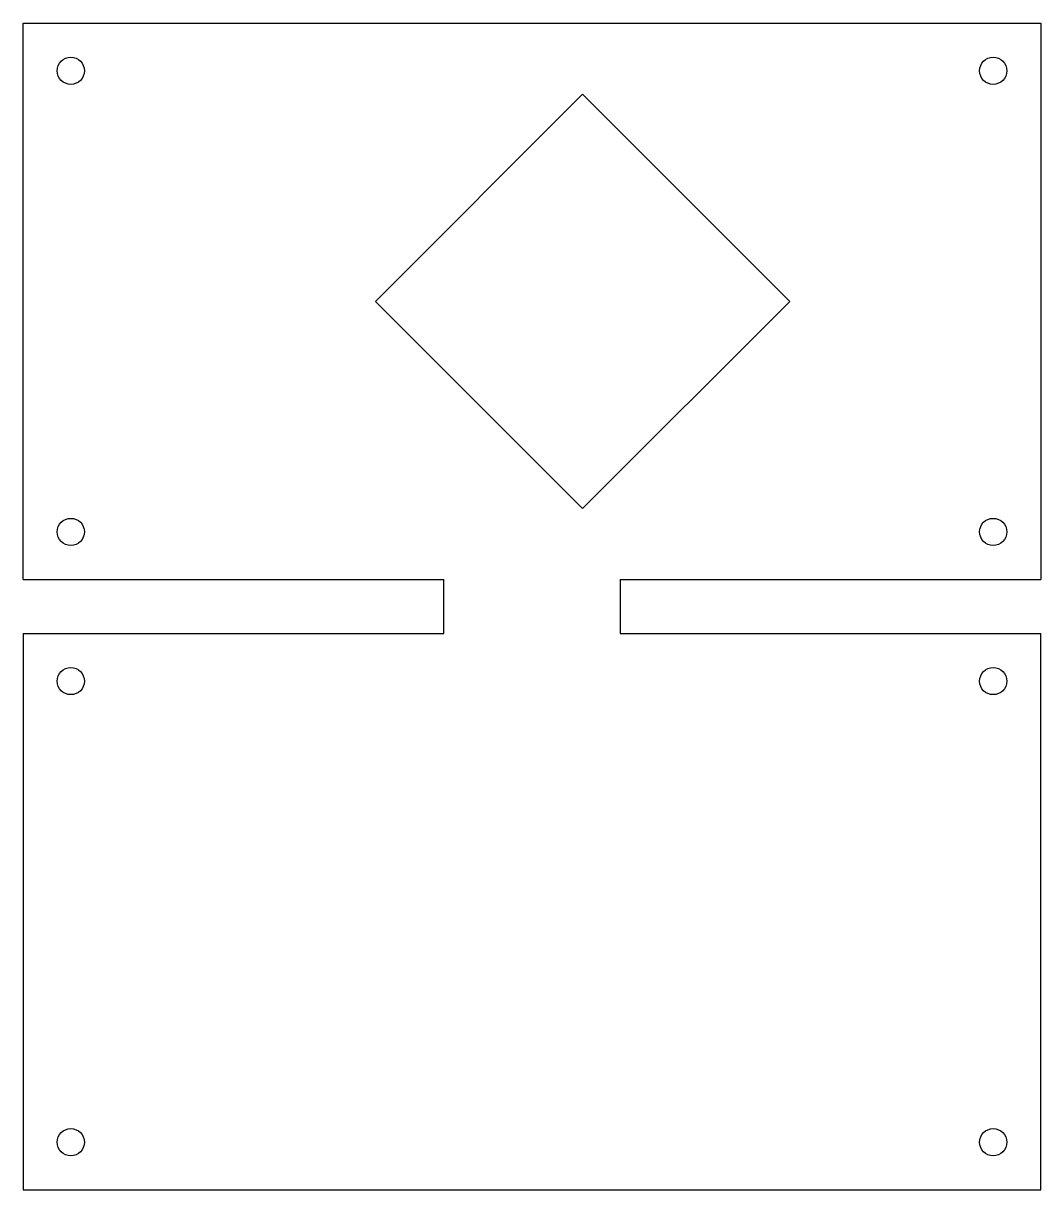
# Model space of a CAD drawing. Extents: x -75 to 0, y -65.5 to 20.5.
import ezdxf

# ---------------------------------------------------------------- set-up
doc = ezdxf.new("R2010")
doc.units = 0
doc.header["$MEASUREMENT"] = 0
doc.layers.add('VISIBLE', color=7, linetype='CONTINUOUS')

msp = doc.modelspace()

# ---------------------------------------------------------------- linework, layer by layer
at = {"layer": 'VISIBLE'}
for p, q in [((-75, 20.5), (0, 20.5)), ((-75, -20.5), (-75, 20.5)), ((0, 20.5), (0, -20.5)), ((-49.047, 0), (-33.774, 15.274)), ((-33.774, 15.274), (-18.5, 0)), ((-33.774, -15.274), (-49.047, 0)), ((-18.5, 0), (-33.774, -15.274)), ((-75, -20.5), (-44, -20.5)), ((-44, -24.5), (-44, -20.5)), ((-31, -20.5), (-31, -24.5)), ((-31, -20.5), (0, -20.5)), ((-75, -24.5), (-44, -24.5)), ((-75, -24.5), (-75, -65.5)), ((-31, -24.5), (0, -24.5)), ((0, -65.5), (0, -24.5)), ((-75, -65.5), (0, -65.5))]:
    msp.add_line(p, q, dxfattribs=at)
for centre in [(-71.5, 17), (-3.5, 17), (-71.5, -17), (-3.5, -17), (-71.5, -28), (-3.5, -28), (-71.5, -62), (-3.5, -62)]:
    msp.add_circle(centre, 1, dxfattribs=at)

doc.saveas('drawing.dxf')
